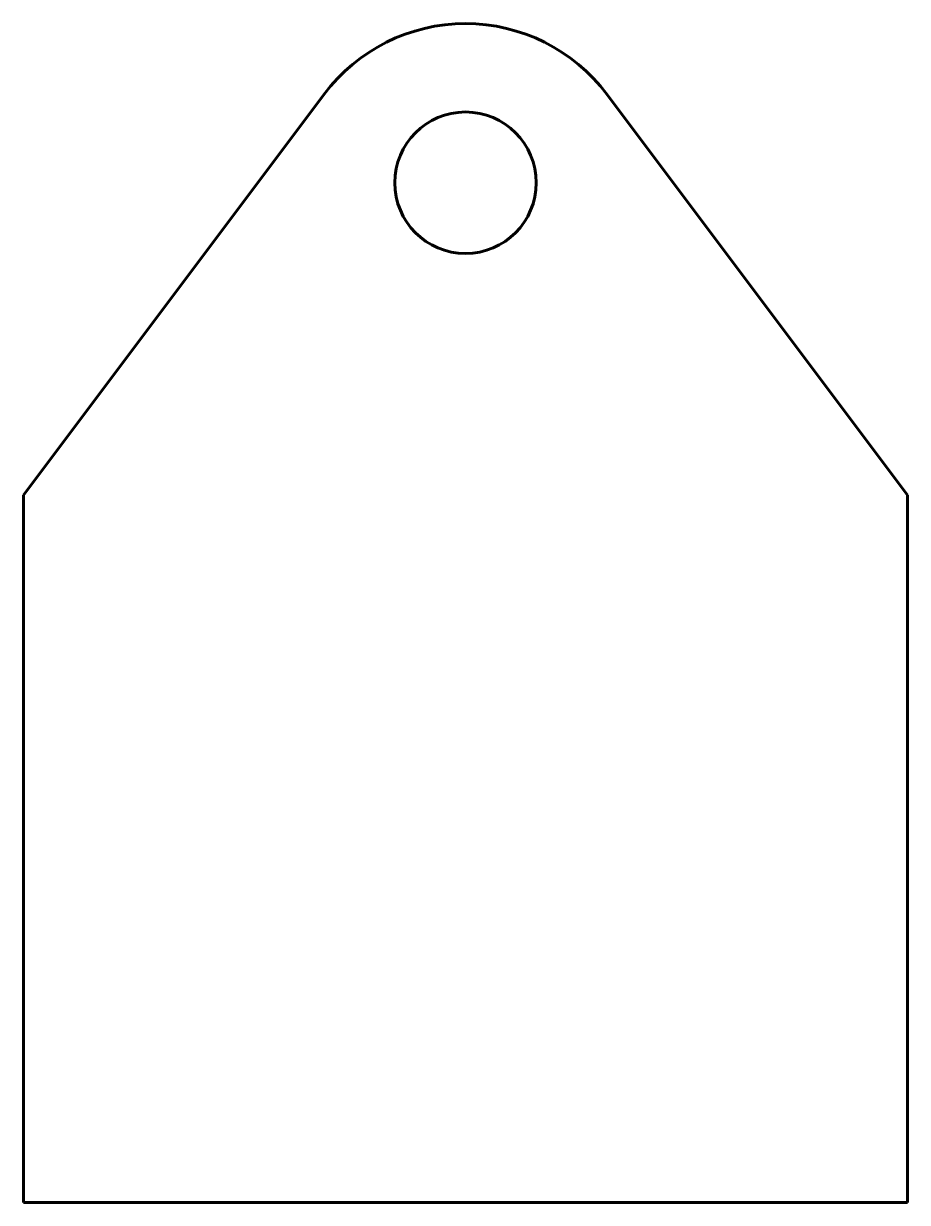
# Model space of a CAD drawing. Header units: millimetres. Extents: x -75 to 75, y -170 to 30.
import ezdxf

# ---------------------------------------------------------------- set-up
doc = ezdxf.new("R2010")
doc.units = ezdxf.units.MM
doc.linetypes.add('K5LT32769', pattern=[0])

msp = doc.modelspace()

# ---------------------------------------------------------------- linework, layer by layer
at = {"color": 5, "linetype": 'K5LT32769', "lineweight": 60}
for p, q in [((-75, -50), (-24, 18)), ((75, -50), (24, 18)), ((-75, -170), (-75, -50)), ((75, -170), (75, -50)), ((-75, -170), (75, -170))]:
    msp.add_line(p, q, dxfattribs=at)
msp.add_circle((0, 3), 12, dxfattribs=at)
msp.add_arc((0, 0), 30, 36.8699, 143.1301, dxfattribs=at)

doc.saveas('drawing.dxf')
